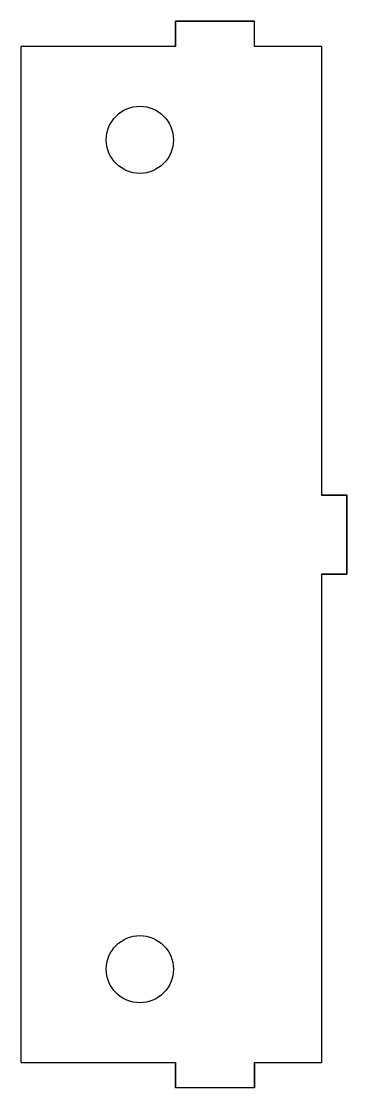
# Model space of a CAD drawing. Header units: inches. Extents: x -1.61 to 0.01, y -2.76 to 2.56.
import ezdxf

# ---------------------------------------------------------------- set-up
doc = ezdxf.new("R2010")
doc.units = ezdxf.units.IN
doc.header["$MEASUREMENT"] = 0

msp = doc.modelspace()

# ---------------------------------------------------------------- linework, layer by layer
for p, q in [((-0.8465, 2.4341), (-0.8465, 2.5591)), ((-0.8465, 2.5591), (-0.4528, 2.5591)), ((-1.6142, -2.6309), (-1.6142, 2.4341)), ((-1.6142, -2.6309), (-1.6142, 2.4341)), ((-0.1181, 2.4341), (-0.1181, 0.1969)), ((-0.1181, 2.4341), (-0.1181, 0.1969)), ((-0.1181, 0.1969), (0, 0.1969)), ((-0.1181, 0.1969), (0, 0.1969)), ((-0.1181, -0.1969), (-0.1181, -2.6309)), ((0, -0.1969), (-0.1181, -0.1969)), ((-0.1181, -0.1969), (-0.1181, -2.6309)), ((0, -0.1969), (-0.1181, -0.1969)), ((-0.8465, -2.7559), (-0.8465, -2.6378)), ((-0.8465, -2.7559), (-0.8465, -2.6378)), ((-0.4528, -2.6378), (-0.4528, -2.7559)), ((-0.4528, -2.6378), (-0.4528, -2.7559)), ((-0.4528, -2.7559), (-0.8465, -2.7559)), ((-0.4528, -2.7559), (-0.8465, -2.7559))]:
    msp.add_line(p, q)
for points in [[(-0.8465, 2.5591), (-0.8465, 2.4341), (-1.6142, 2.4341)], [(-0.1181, 2.4341), (-0.4528, 2.4341), (-0.4528, 2.5591), (-0.8465, 2.5591)], [(-0.1181, 2.4341), (-0.4528, 2.4341), (-0.4528, 2.5591), (-0.8465, 2.5591)], [(-0.1181, 2.4341), (-0.4528, 2.4341), (-0.4528, 2.5591)], [(-0.1181, 2.4341), (-0.4528, 2.4341), (-0.4528, 2.5591)], [(-0.1181, -0.1969), (0.0069, -0.1969), (0.0069, 0.1969), (-0.1181, 0.1969)], [(-0.1181, -0.1969), (0.0069, -0.1969), (0.0069, 0.1969), (-0.1181, 0.1969)], [(-0.1181, -0.1969), (0.0069, -0.1969), (0.0069, 0.1969), (-0.1181, 0.1969)], [(-0.1181, -0.1969), (0.0069, -0.1969), (0.0069, 0.1969), (-0.1181, 0.1969)], [(-0.1181, 0.1969), (0.0069, 0.1969), (0.0069, -0.1969), (-0.1181, -0.1969)], [(-1.6142, -2.6309), (-0.8465, -2.6309), (-0.8465, -2.7559)], [(-1.6142, -2.6309), (-0.8465, -2.6309), (-0.8465, -2.7559)], [(-1.6142, -2.6309), (-0.8465, -2.6309), (-0.8465, -2.7559)], [(-1.6142, -2.6309), (-0.8465, -2.6309), (-0.8465, -2.7559)], [(-0.4528, -2.7559), (-0.4528, -2.6309), (-0.1181, -2.6309)], [(-0.4528, -2.7559), (-0.4528, -2.6309), (-0.1181, -2.6309)], [(-0.4528, -2.7559), (-0.4528, -2.6309), (-0.1181, -2.6309)], [(-0.4528, -2.7559), (-0.4528, -2.6309), (-0.1181, -2.6309)]]:
    msp.add_lwpolyline(points)
at = {"flags": 128}
msp.add_lwpolyline([(-0.4528, 2.5591), (-0.8465, 2.5591), (-0.8465, 2.4341)], dxfattribs=at)
for centre in [(-1.0236, 1.9685), (-1.0236, 1.9685), (-1.0236, -2.1654), (-1.0236, -2.1654)]:
    msp.add_circle(centre, 0.1673)

doc.saveas('drawing.dxf')
